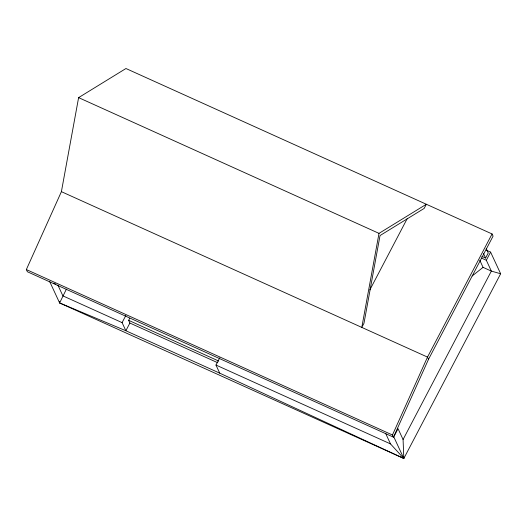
<?xml version="1.0" encoding="UTF-8"?>
<svg xmlns="http://www.w3.org/2000/svg" width="527" height="527" viewBox="0 0 527 527"><rect width="100%" height="100%" fill="white"/><g stroke="black" fill="none" stroke-linecap="round" stroke-linejoin="round"><path stroke-width="0.79" d="M61.402 191.663L78.609 97.627L125.953 68.517L492.06 233.955L493.074 236.136L428.53 359.289L393.478 437.179L27.364 271.741L26.35 269.554L61.402 191.663L427.509 357.095L428.53 359.289M379.005 233.369L361.799 327.405L363.979 323.249L380.026 235.562L424.169 208.415L426.35 204.259L379.005 233.369L78.609 97.627M393.478 437.179L392.457 434.986L427.509 357.095L492.06 233.955M486.461 250.253L490.604 252.123L500.65 273.763L403.827 458.483L59.617 302.946L66.442 289.073M385.83 433.813L390.52 443.918L403.827 458.483L393.781 436.837L398.05 428.688L403.076 439.511L403.827 458.483L219.733 373.156L125.861 330.739L122.093 322.623L125.874 315.409M217.809 362.767L129.892 323.044L128.641 320.337L129.741 318.236M129.892 323.044L125.861 330.739L59.617 302.946L49.571 281.299M219.733 373.156L215.971 365.04L219.752 357.826M369.829 289.936L407.167 218.712M481.882 256.372L485.578 258.046L488.252 252.947L486.177 248.467M500.65 273.763L491.355 271.095L486.329 260.272L490.604 252.123M403.076 439.511L491.355 271.095L483.068 267.354L479.722 260.134M472.126 275.99L483.068 267.354M481.5 258.092L486.329 260.272M26.35 269.554L392.457 434.986M53.714 283.17L55.79 284.106M128.641 320.337L218.791 361.074M122.093 322.623L62.884 295.864L57.858 285.048M215.971 365.04L390.52 443.918M483.503 253.566L485.578 258.046M59.558 301.365L59.617 302.946"/></g></svg>
